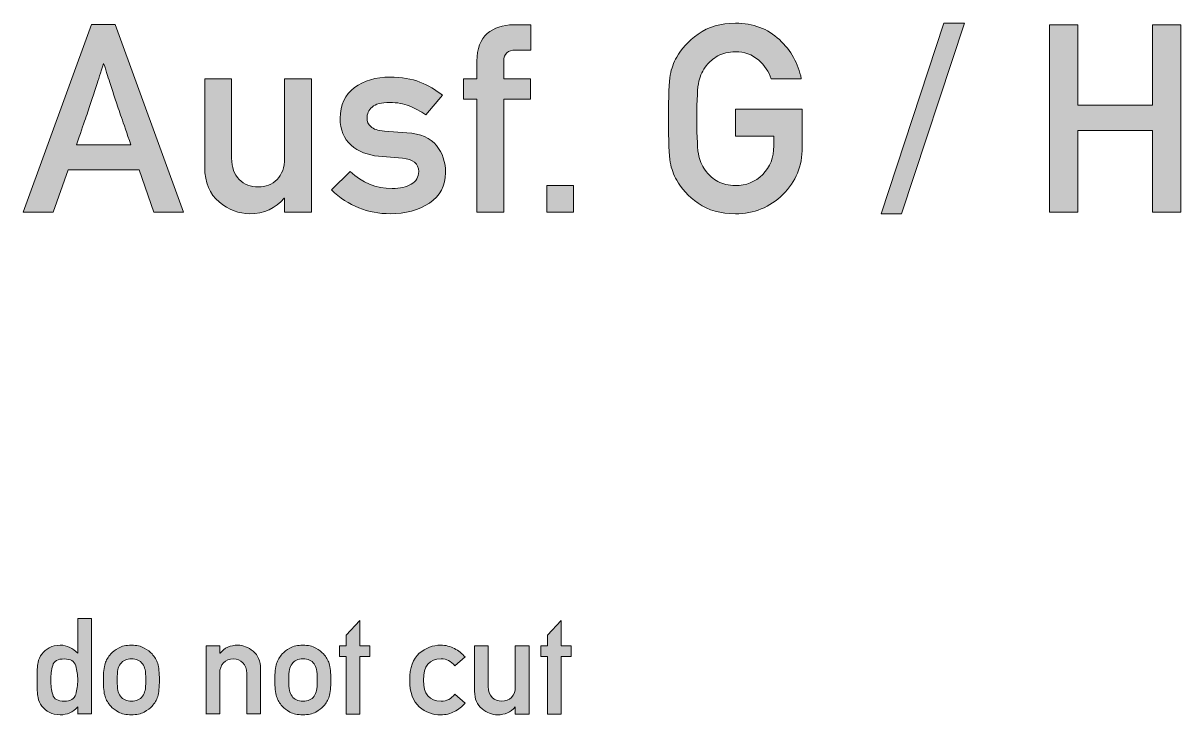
# Model space of a CAD drawing. Header units: inches. Extents: x 247 to 2765, y -1897 to -1110.
# Drawn here: x 1592.59 to 1629.06, y -1148.49 to -1126.68 of the extents above; entities that cross this region are included whole.
import ezdxf

# ---------------------------------------------------------------- set-up
doc = ezdxf.new("R2010")
doc.units = ezdxf.units.IN
doc.header["$MEASUREMENT"] = 0
doc.layers.add('Layer 1', color=7, linetype='Continuous')

# ---------------------------------------------------------------- blocks, each defined once
blk = doc.blocks.new('block 146')
at = {"layer": 'Layer 1', "true_color": 0x020302}
h = blk.add_hatch(color=98, dxfattribs=at)
h.dxf.hatch_style = 2
h.paths.add_polyline_path([(1592.586, -1132.636), (1594.744, -1126.723), (1595.482, -1126.723), (1597.639, -1132.636), (1596.698, -1132.636), (1596.244, -1131.302), (1594.002, -1131.302), (1593.531, -1132.636)])
edge = h.paths.add_edge_path()
edge.add_spline(control_points=[(1594.265, -1130.51), (1594.265, -1130.51), (1595.977, -1130.51), (1595.977, -1130.51), (1595.852, -1130.145), (1595.754, -1129.859), (1595.683, -1129.653), (1595.611, -1129.446), (1595.548, -1129.263), (1595.496, -1129.102), (1595.445, -1128.943), (1595.39, -1128.781), (1595.337, -1128.616), (1595.284, -1128.451), (1595.212, -1128.227), (1595.122, -1127.947), (1595.027, -1128.239), (1594.953, -1128.471), (1594.895, -1128.645), (1594.837, -1128.819), (1594.784, -1128.988), (1594.73, -1129.151), (1594.678, -1129.313), (1594.617, -1129.495), (1594.547, -1129.694), (1594.477, -1129.895), (1594.384, -1130.168), (1594.265, -1130.51)], knot_values=[0, 0, 0, 0, 1, 1, 1, 2, 2, 2, 3, 3, 3, 4, 4, 4, 5, 5, 5, 6, 6, 6, 7, 7, 7, 8, 8, 8, 9, 9, 9, 9], degree=3, periodic=1)
h = blk.add_hatch(color=98, dxfattribs=at)
h.dxf.hatch_style = 2
edge = h.paths.add_edge_path()
edge.add_spline(control_points=[(1606.884, -1132.64), (1606.884, -1132.64), (1606.884, -1129.079), (1606.884, -1129.079), (1606.884, -1129.079), (1606.458, -1129.079), (1606.458, -1129.079), (1606.458, -1129.079), (1606.458, -1128.43), (1606.458, -1128.43), (1606.458, -1128.43), (1606.884, -1128.43), (1606.884, -1128.43), (1606.884, -1128.43), (1606.884, -1127.875), (1606.884, -1127.875), (1606.884, -1127.483), (1606.992, -1127.194), (1607.209, -1127.009), (1607.424, -1126.824), (1607.698, -1126.731), (1608.027, -1126.731), (1608.027, -1126.731), (1608.575, -1126.731), (1608.575, -1126.731), (1608.575, -1126.731), (1608.575, -1127.526), (1608.575, -1127.526), (1608.575, -1127.526), (1608.097, -1127.526), (1608.097, -1127.526), (1607.851, -1127.526), (1607.727, -1127.642), (1607.727, -1127.874), (1607.727, -1127.874), (1607.727, -1128.43), (1607.727, -1128.43), (1607.727, -1128.43), (1608.574, -1128.43), (1608.574, -1128.43), (1608.574, -1128.43), (1608.574, -1129.079), (1608.574, -1129.079), (1608.574, -1129.079), (1607.727, -1129.079), (1607.727, -1129.079), (1607.727, -1129.079), (1607.727, -1132.64), (1607.727, -1132.64), (1607.727, -1132.64), (1606.884, -1132.64), (1606.884, -1132.64), (1606.884, -1132.64), (1606.884, -1132.64), (1606.884, -1132.64)], knot_values=[0, 0, 0, 0, 1, 1, 1, 2, 2, 2, 3, 3, 3, 4, 4, 4, 5, 5, 5, 6, 6, 6, 7, 7, 7, 8, 8, 8, 9, 9, 9, 10, 10, 10, 11, 11, 11, 12, 12, 12, 13, 13, 13, 14, 14, 14, 15, 15, 15, 16, 16, 16, 17, 17, 17, 18, 18, 18, 18], degree=3, periodic=1)
h = blk.add_hatch(color=98, dxfattribs=at)
h.dxf.hatch_style = 2
edge = h.paths.add_edge_path()
edge.add_spline(control_points=[(1615.031, -1130.234), (1615.031, -1130.234), (1615.031, -1129.388), (1615.031, -1129.388), (1615.031, -1129.388), (1617.131, -1129.388), (1617.131, -1129.388), (1617.131, -1129.388), (1617.131, -1130.592), (1617.131, -1130.592), (1617.131, -1131.18), (1616.927, -1131.674), (1616.52, -1132.081), (1616.112, -1132.486), (1615.613, -1132.689), (1615.024, -1132.689), (1614.559, -1132.689), (1614.168, -1132.579), (1613.854, -1132.356), (1613.539, -1132.132), (1613.313, -1131.892), (1613.175, -1131.631), (1613.078, -1131.459), (1613.01, -1131.27), (1612.972, -1131.064), (1612.935, -1130.859), (1612.916, -1130.401), (1612.916, -1129.69), (1612.916, -1128.979), (1612.936, -1128.521), (1612.972, -1128.316), (1613.01, -1128.11), (1613.078, -1127.921), (1613.175, -1127.748), (1613.313, -1127.492), (1613.539, -1127.25), (1613.854, -1127.022), (1614.17, -1126.794), (1614.559, -1126.681), (1615.024, -1126.681), (1615.583, -1126.681), (1616.045, -1126.853), (1616.413, -1127.199), (1616.78, -1127.543), (1617.008, -1127.955), (1617.1, -1128.433), (1617.1, -1128.433), (1616.155, -1128.433), (1616.155, -1128.433), (1616.082, -1128.205), (1615.946, -1128.008), (1615.748, -1127.837), (1615.549, -1127.669), (1615.308, -1127.582), (1615.023, -1127.582), (1614.812, -1127.582), (1614.63, -1127.625), (1614.475, -1127.712), (1614.321, -1127.797), (1614.2, -1127.897), (1614.111, -1128.012), (1613.995, -1128.163), (1613.915, -1128.329), (1613.874, -1128.511), (1613.832, -1128.692), (1613.81, -1129.085), (1613.81, -1129.691), (1613.81, -1130.301), (1613.832, -1130.695), (1613.874, -1130.875), (1613.915, -1131.057), (1613.995, -1131.22), (1614.111, -1131.366), (1614.2, -1131.484), (1614.322, -1131.586), (1614.475, -1131.672), (1614.63, -1131.757), (1614.812, -1131.799), (1615.023, -1131.799), (1615.364, -1131.799), (1615.65, -1131.683), (1615.884, -1131.451), (1616.118, -1131.218), (1616.235, -1130.915), (1616.235, -1130.543), (1616.235, -1130.543), (1616.235, -1130.237), (1616.235, -1130.237), (1616.235, -1130.237), (1615.031, -1130.237), (1615.031, -1130.237), (1615.031, -1130.237), (1615.031, -1130.234), (1615.031, -1130.234), (1615.031, -1130.234), (1615.031, -1130.234), (1615.031, -1130.234)], knot_values=[0, 0, 0, 0, 1, 1, 1, 2, 2, 2, 3, 3, 3, 4, 4, 4, 5, 5, 5, 6, 6, 6, 7, 7, 7, 8, 8, 8, 9, 9, 9, 10, 10, 10, 11, 11, 11, 12, 12, 12, 13, 13, 13, 14, 14, 14, 15, 15, 15, 16, 16, 16, 17, 17, 17, 18, 18, 18, 19, 19, 19, 20, 20, 20, 21, 21, 21, 22, 22, 22, 23, 23, 23, 24, 24, 24, 25, 25, 25, 26, 26, 26, 27, 27, 27, 28, 28, 28, 29, 29, 29, 30, 30, 30, 31, 31, 31, 32, 32, 32, 32], degree=3, periodic=1)
h = blk.add_hatch(color=98, dxfattribs=at)
h.dxf.hatch_style = 2
h.paths.add_polyline_path([(1619.614, -1132.688), (1621.596, -1126.678), (1622.245, -1126.678), (1620.262, -1132.688)])
h = blk.add_hatch(color=98, dxfattribs=at)
h.dxf.hatch_style = 2
h.paths.add_polyline_path([(1628.161, -1132.64), (1628.161, -1130.06), (1625.817, -1130.06), (1625.817, -1132.64), (1624.921, -1132.64), (1624.921, -1126.731), (1625.817, -1126.731), (1625.817, -1129.262), (1628.161, -1129.262), (1628.161, -1126.731), (1629.058, -1126.731), (1629.058, -1132.64)])
h = blk.add_hatch(color=98, dxfattribs=at)
h.dxf.hatch_style = 2
edge = h.paths.add_edge_path()
edge.add_spline(control_points=[(1602.298, -1131.937), (1602.298, -1131.937), (1602.89, -1131.355), (1602.89, -1131.355), (1603.258, -1131.714), (1603.7, -1131.893), (1604.216, -1131.893), (1604.458, -1131.893), (1604.655, -1131.848), (1604.812, -1131.757), (1604.968, -1131.667), (1605.047, -1131.532), (1605.047, -1131.354), (1605.047, -1131.108), (1604.876, -1130.969), (1604.532, -1130.939), (1604.532, -1130.939), (1603.786, -1130.871), (1603.786, -1130.871), (1603.438, -1130.844), (1603.148, -1130.729), (1602.918, -1130.525), (1602.689, -1130.323), (1602.573, -1130.04), (1602.573, -1129.679), (1602.573, -1129.252), (1602.723, -1128.929), (1603.022, -1128.71), (1603.322, -1128.491), (1603.694, -1128.38), (1604.141, -1128.38), (1604.509, -1128.38), (1604.825, -1128.432), (1605.087, -1128.536), (1605.348, -1128.64), (1605.583, -1128.779), (1605.793, -1128.952), (1605.793, -1128.952), (1605.27, -1129.569), (1605.27, -1129.569), (1605.102, -1129.456), (1604.929, -1129.362), (1604.75, -1129.289), (1604.572, -1129.216), (1604.369, -1129.179), (1604.141, -1129.179), (1603.87, -1129.179), (1603.683, -1129.227), (1603.577, -1129.323), (1603.471, -1129.418), (1603.419, -1129.539), (1603.419, -1129.685), (1603.419, -1129.777), (1603.458, -1129.862), (1603.537, -1129.941), (1603.616, -1130.02), (1603.762, -1130.066), (1603.974, -1130.082), (1603.974, -1130.082), (1604.672, -1130.132), (1604.672, -1130.132), (1605.107, -1130.162), (1605.42, -1130.296), (1605.609, -1130.536), (1605.798, -1130.775), (1605.894, -1131.061), (1605.894, -1131.393), (1605.894, -1131.808), (1605.724, -1132.127), (1605.386, -1132.351), (1605.048, -1132.577), (1604.636, -1132.687), (1604.149, -1132.687), (1603.451, -1132.688), (1602.833, -1132.438), (1602.298, -1131.937)], knot_values=[0, 0, 0, 0, 1, 1, 1, 2, 2, 2, 3, 3, 3, 4, 4, 4, 5, 5, 5, 6, 6, 6, 7, 7, 7, 8, 8, 8, 9, 9, 9, 10, 10, 10, 11, 11, 11, 12, 12, 12, 13, 13, 13, 14, 14, 14, 15, 15, 15, 16, 16, 16, 17, 17, 17, 18, 18, 18, 19, 19, 19, 20, 20, 20, 21, 21, 21, 22, 22, 22, 23, 23, 23, 24, 24, 24, 25, 25, 25, 25], degree=3, periodic=1)
h = blk.add_hatch(color=98, dxfattribs=at)
h.dxf.hatch_style = 2
edge = h.paths.add_edge_path()
edge.add_spline(control_points=[(1598.308, -1131.228), (1598.308, -1131.228), (1598.308, -1128.43), (1598.308, -1128.43), (1598.308, -1128.43), (1599.154, -1128.43), (1599.154, -1128.43), (1599.154, -1128.43), (1599.154, -1130.939), (1599.154, -1130.939), (1599.154, -1131.226), (1599.234, -1131.448), (1599.391, -1131.607), (1599.55, -1131.766), (1599.751, -1131.844), (1599.994, -1131.844), (1600.229, -1131.844), (1600.427, -1131.766), (1600.584, -1131.607), (1600.742, -1131.45), (1600.822, -1131.227), (1600.822, -1130.939), (1600.822, -1130.939), (1600.822, -1128.43), (1600.822, -1128.43), (1600.822, -1128.43), (1601.669, -1128.43), (1601.669, -1128.43), (1601.669, -1128.43), (1601.669, -1132.64), (1601.669, -1132.64), (1601.669, -1132.64), (1600.822, -1132.64), (1600.822, -1132.64), (1600.822, -1132.64), (1600.822, -1132.193), (1600.822, -1132.193), (1600.822, -1132.193), (1600.805, -1132.193), (1600.805, -1132.193), (1600.543, -1132.523), (1600.18, -1132.686), (1599.719, -1132.686), (1599.387, -1132.686), (1599.068, -1132.562), (1598.764, -1132.315), (1598.459, -1132.069), (1598.308, -1131.707), (1598.308, -1131.228)], knot_values=[0, 0, 0, 0, 1, 1, 1, 2, 2, 2, 3, 3, 3, 4, 4, 4, 5, 5, 5, 6, 6, 6, 7, 7, 7, 8, 8, 8, 9, 9, 9, 10, 10, 10, 11, 11, 11, 12, 12, 12, 13, 13, 13, 14, 14, 14, 15, 15, 15, 16, 16, 16, 16], degree=3, periodic=1)
h = blk.add_hatch(color=98, dxfattribs=at)
h.dxf.hatch_style = 2
h.paths.add_polyline_path([(1609.082, -1132.64), (1609.082, -1131.796), (1609.929, -1131.796), (1609.929, -1132.64)])
at = {"layer": 'Layer 1', "lineweight": 0}
for points in [[(1592.586, -1132.636), (1594.744, -1126.723), (1595.482, -1126.723), (1597.639, -1132.636), (1596.698, -1132.636), (1596.244, -1131.302), (1594.002, -1131.302), (1593.531, -1132.636), (1592.586, -1132.636)], [(1619.614, -1132.688), (1621.596, -1126.678), (1622.245, -1126.678), (1620.262, -1132.688), (1619.614, -1132.688)], [(1628.161, -1132.64), (1628.161, -1130.06), (1625.817, -1130.06), (1625.817, -1132.64), (1624.921, -1132.64), (1624.921, -1126.731), (1625.817, -1126.731), (1625.817, -1129.262), (1628.161, -1129.262), (1628.161, -1126.731), (1629.058, -1126.731), (1629.058, -1132.64), (1628.161, -1132.64)], [(1609.082, -1132.64), (1609.082, -1131.796), (1609.929, -1131.796), (1609.929, -1132.64), (1609.082, -1132.64)]]:
    blk.add_lwpolyline(points, dxfattribs=at)
for points, knots in [([(1606.884, -1132.64), (1606.884, -1132.64), (1606.884, -1129.079), (1606.884, -1129.079), (1606.884, -1129.079), (1606.458, -1129.079), (1606.458, -1129.079), (1606.458, -1129.079), (1606.458, -1128.43), (1606.458, -1128.43), (1606.458, -1128.43), (1606.884, -1128.43), (1606.884, -1128.43), (1606.884, -1128.43), (1606.884, -1127.875), (1606.884, -1127.875), (1606.884, -1127.483), (1606.992, -1127.194), (1607.209, -1127.009), (1607.424, -1126.824), (1607.698, -1126.731), (1608.027, -1126.731), (1608.027, -1126.731), (1608.575, -1126.731), (1608.575, -1126.731), (1608.575, -1126.731), (1608.575, -1127.526), (1608.575, -1127.526), (1608.575, -1127.526), (1608.097, -1127.526), (1608.097, -1127.526), (1607.851, -1127.526), (1607.727, -1127.642), (1607.727, -1127.874), (1607.727, -1127.874), (1607.727, -1128.43), (1607.727, -1128.43), (1607.727, -1128.43), (1608.574, -1128.43), (1608.574, -1128.43), (1608.574, -1128.43), (1608.574, -1129.079), (1608.574, -1129.079), (1608.574, -1129.079), (1607.727, -1129.079), (1607.727, -1129.079), (1607.727, -1129.079), (1607.727, -1132.64), (1607.727, -1132.64), (1607.727, -1132.64), (1606.884, -1132.64), (1606.884, -1132.64), (1606.884, -1132.64), (1606.884, -1132.64), (1606.884, -1132.64)], [0, 0, 0, 0, 1, 1, 1, 2, 2, 2, 3, 3, 3, 4, 4, 4, 5, 5, 5, 6, 6, 6, 7, 7, 7, 8, 8, 8, 9, 9, 9, 10, 10, 10, 11, 11, 11, 12, 12, 12, 13, 13, 13, 14, 14, 14, 15, 15, 15, 16, 16, 16, 17, 17, 17, 18, 18, 18, 18]), ([(1615.031, -1130.234), (1615.031, -1130.234), (1615.031, -1129.388), (1615.031, -1129.388), (1615.031, -1129.388), (1617.131, -1129.388), (1617.131, -1129.388), (1617.131, -1129.388), (1617.131, -1130.592), (1617.131, -1130.592), (1617.131, -1131.18), (1616.927, -1131.674), (1616.52, -1132.081), (1616.112, -1132.486), (1615.613, -1132.689), (1615.024, -1132.689), (1614.559, -1132.689), (1614.168, -1132.579), (1613.854, -1132.356), (1613.539, -1132.132), (1613.313, -1131.892), (1613.175, -1131.631), (1613.078, -1131.459), (1613.01, -1131.27), (1612.972, -1131.064), (1612.935, -1130.859), (1612.916, -1130.401), (1612.916, -1129.69), (1612.916, -1128.979), (1612.936, -1128.521), (1612.972, -1128.316), (1613.01, -1128.11), (1613.078, -1127.921), (1613.175, -1127.748), (1613.313, -1127.492), (1613.539, -1127.25), (1613.854, -1127.022), (1614.17, -1126.794), (1614.559, -1126.681), (1615.024, -1126.681), (1615.583, -1126.681), (1616.045, -1126.853), (1616.413, -1127.199), (1616.78, -1127.543), (1617.008, -1127.955), (1617.1, -1128.433), (1617.1, -1128.433), (1616.155, -1128.433), (1616.155, -1128.433), (1616.082, -1128.205), (1615.946, -1128.008), (1615.748, -1127.837), (1615.549, -1127.669), (1615.308, -1127.582), (1615.023, -1127.582), (1614.812, -1127.582), (1614.63, -1127.625), (1614.475, -1127.712), (1614.321, -1127.797), (1614.2, -1127.897), (1614.111, -1128.012), (1613.995, -1128.163), (1613.915, -1128.329), (1613.874, -1128.511), (1613.832, -1128.692), (1613.81, -1129.085), (1613.81, -1129.691), (1613.81, -1130.301), (1613.832, -1130.695), (1613.874, -1130.875), (1613.915, -1131.057), (1613.995, -1131.22), (1614.111, -1131.366), (1614.2, -1131.484), (1614.322, -1131.586), (1614.475, -1131.672), (1614.63, -1131.757), (1614.812, -1131.799), (1615.023, -1131.799), (1615.364, -1131.799), (1615.65, -1131.683), (1615.884, -1131.451), (1616.118, -1131.218), (1616.235, -1130.915), (1616.235, -1130.543), (1616.235, -1130.543), (1616.235, -1130.237), (1616.235, -1130.237), (1616.235, -1130.237), (1615.031, -1130.237), (1615.031, -1130.237), (1615.031, -1130.237), (1615.031, -1130.234), (1615.031, -1130.234), (1615.031, -1130.234), (1615.031, -1130.234), (1615.031, -1130.234)], [0, 0, 0, 0, 1, 1, 1, 2, 2, 2, 3, 3, 3, 4, 4, 4, 5, 5, 5, 6, 6, 6, 7, 7, 7, 8, 8, 8, 9, 9, 9, 10, 10, 10, 11, 11, 11, 12, 12, 12, 13, 13, 13, 14, 14, 14, 15, 15, 15, 16, 16, 16, 17, 17, 17, 18, 18, 18, 19, 19, 19, 20, 20, 20, 21, 21, 21, 22, 22, 22, 23, 23, 23, 24, 24, 24, 25, 25, 25, 26, 26, 26, 27, 27, 27, 28, 28, 28, 29, 29, 29, 30, 30, 30, 31, 31, 31, 32, 32, 32, 32]), ([(1594.265, -1130.51), (1594.265, -1130.51), (1595.977, -1130.51), (1595.977, -1130.51), (1595.852, -1130.145), (1595.754, -1129.859), (1595.683, -1129.653), (1595.611, -1129.446), (1595.548, -1129.263), (1595.496, -1129.102), (1595.445, -1128.943), (1595.39, -1128.781), (1595.337, -1128.616), (1595.284, -1128.451), (1595.212, -1128.227), (1595.122, -1127.947), (1595.027, -1128.239), (1594.953, -1128.471), (1594.895, -1128.645), (1594.837, -1128.819), (1594.784, -1128.988), (1594.73, -1129.151), (1594.678, -1129.313), (1594.617, -1129.495), (1594.547, -1129.694), (1594.477, -1129.895), (1594.384, -1130.168), (1594.265, -1130.51)], [0, 0, 0, 0, 1, 1, 1, 2, 2, 2, 3, 3, 3, 4, 4, 4, 5, 5, 5, 6, 6, 6, 7, 7, 7, 8, 8, 8, 9, 9, 9, 9]), ([(1602.298, -1131.937), (1602.298, -1131.937), (1602.89, -1131.355), (1602.89, -1131.355), (1603.258, -1131.714), (1603.7, -1131.893), (1604.216, -1131.893), (1604.458, -1131.893), (1604.655, -1131.848), (1604.812, -1131.757), (1604.968, -1131.667), (1605.047, -1131.532), (1605.047, -1131.354), (1605.047, -1131.108), (1604.876, -1130.969), (1604.532, -1130.939), (1604.532, -1130.939), (1603.786, -1130.871), (1603.786, -1130.871), (1603.438, -1130.844), (1603.148, -1130.729), (1602.918, -1130.525), (1602.689, -1130.323), (1602.573, -1130.04), (1602.573, -1129.679), (1602.573, -1129.252), (1602.723, -1128.929), (1603.022, -1128.71), (1603.322, -1128.491), (1603.694, -1128.38), (1604.141, -1128.38), (1604.509, -1128.38), (1604.825, -1128.432), (1605.087, -1128.536), (1605.348, -1128.64), (1605.583, -1128.779), (1605.793, -1128.952), (1605.793, -1128.952), (1605.27, -1129.569), (1605.27, -1129.569), (1605.102, -1129.456), (1604.929, -1129.362), (1604.75, -1129.289), (1604.572, -1129.216), (1604.369, -1129.179), (1604.141, -1129.179), (1603.87, -1129.179), (1603.683, -1129.227), (1603.577, -1129.323), (1603.471, -1129.418), (1603.419, -1129.539), (1603.419, -1129.685), (1603.419, -1129.777), (1603.458, -1129.862), (1603.537, -1129.941), (1603.616, -1130.02), (1603.762, -1130.066), (1603.974, -1130.082), (1603.974, -1130.082), (1604.672, -1130.132), (1604.672, -1130.132), (1605.107, -1130.162), (1605.42, -1130.296), (1605.609, -1130.536), (1605.798, -1130.775), (1605.894, -1131.061), (1605.894, -1131.393), (1605.894, -1131.808), (1605.724, -1132.127), (1605.386, -1132.351), (1605.048, -1132.577), (1604.636, -1132.687), (1604.149, -1132.687), (1603.451, -1132.688), (1602.833, -1132.438), (1602.298, -1131.937)], [0, 0, 0, 0, 1, 1, 1, 2, 2, 2, 3, 3, 3, 4, 4, 4, 5, 5, 5, 6, 6, 6, 7, 7, 7, 8, 8, 8, 9, 9, 9, 10, 10, 10, 11, 11, 11, 12, 12, 12, 13, 13, 13, 14, 14, 14, 15, 15, 15, 16, 16, 16, 17, 17, 17, 18, 18, 18, 19, 19, 19, 20, 20, 20, 21, 21, 21, 22, 22, 22, 23, 23, 23, 24, 24, 24, 25, 25, 25, 25]), ([(1598.308, -1131.228), (1598.308, -1131.228), (1598.308, -1128.43), (1598.308, -1128.43), (1598.308, -1128.43), (1599.154, -1128.43), (1599.154, -1128.43), (1599.154, -1128.43), (1599.154, -1130.939), (1599.154, -1130.939), (1599.154, -1131.226), (1599.234, -1131.448), (1599.391, -1131.607), (1599.55, -1131.766), (1599.751, -1131.844), (1599.994, -1131.844), (1600.229, -1131.844), (1600.427, -1131.766), (1600.584, -1131.607), (1600.742, -1131.45), (1600.822, -1131.227), (1600.822, -1130.939), (1600.822, -1130.939), (1600.822, -1128.43), (1600.822, -1128.43), (1600.822, -1128.43), (1601.669, -1128.43), (1601.669, -1128.43), (1601.669, -1128.43), (1601.669, -1132.64), (1601.669, -1132.64), (1601.669, -1132.64), (1600.822, -1132.64), (1600.822, -1132.64), (1600.822, -1132.64), (1600.822, -1132.193), (1600.822, -1132.193), (1600.822, -1132.193), (1600.805, -1132.193), (1600.805, -1132.193), (1600.543, -1132.523), (1600.18, -1132.686), (1599.719, -1132.686), (1599.387, -1132.686), (1599.068, -1132.562), (1598.764, -1132.315), (1598.459, -1132.069), (1598.308, -1131.707), (1598.308, -1131.228)], [0, 0, 0, 0, 1, 1, 1, 2, 2, 2, 3, 3, 3, 4, 4, 4, 5, 5, 5, 6, 6, 6, 7, 7, 7, 8, 8, 8, 9, 9, 9, 10, 10, 10, 11, 11, 11, 12, 12, 12, 13, 13, 13, 14, 14, 14, 15, 15, 15, 16, 16, 16, 16])]:
    blk.add_open_spline(points, degree=3, knots=knots, dxfattribs=at)
blk = doc.blocks.new('block 147')
at = {"layer": 'Layer 1', "true_color": 0x020302}
h = blk.add_hatch(color=98, dxfattribs=at)
h.dxf.hatch_style = 2
edge = h.paths.add_edge_path()
edge.add_spline(control_points=[(1594.305, -1148.463), (1594.305, -1148.463), (1594.305, -1148.238), (1594.305, -1148.238), (1594.155, -1148.405), (1593.971, -1148.486), (1593.752, -1148.486), (1593.62, -1148.486), (1593.507, -1148.461), (1593.41, -1148.408), (1593.315, -1148.357), (1593.238, -1148.291), (1593.178, -1148.209), (1593.116, -1148.134), (1593.076, -1148.043), (1593.055, -1147.939), (1593.034, -1147.835), (1593.024, -1147.651), (1593.024, -1147.387), (1593.024, -1147.126), (1593.034, -1146.942), (1593.055, -1146.84), (1593.076, -1146.738), (1593.116, -1146.647), (1593.178, -1146.57), (1593.238, -1146.489), (1593.316, -1146.423), (1593.41, -1146.371), (1593.506, -1146.319), (1593.62, -1146.291), (1593.752, -1146.291), (1593.863, -1146.291), (1593.963, -1146.313), (1594.052, -1146.361), (1594.142, -1146.408), (1594.227, -1146.47), (1594.308, -1146.545), (1594.308, -1146.545), (1594.308, -1145.449), (1594.308, -1145.449), (1594.308, -1145.449), (1594.74, -1145.449), (1594.74, -1145.449), (1594.74, -1145.449), (1594.74, -1148.46), (1594.74, -1148.46), (1594.74, -1148.46), (1594.307, -1148.46), (1594.307, -1148.46), (1594.307, -1148.46), (1594.307, -1148.462), (1594.307, -1148.462), (1594.307, -1148.462), (1594.305, -1148.462), (1594.305, -1148.462), (1594.305, -1148.462), (1594.305, -1148.463), (1594.305, -1148.463)], knot_values=[0, 0, 0, 0, 1, 1, 1, 2, 2, 2, 3, 3, 3, 4, 4, 4, 5, 5, 5, 6, 6, 6, 7, 7, 7, 8, 8, 8, 9, 9, 9, 10, 10, 10, 11, 11, 11, 12, 12, 12, 13, 13, 13, 14, 14, 14, 15, 15, 15, 16, 16, 16, 17, 17, 17, 18, 18, 18, 19, 19, 19, 19], degree=3, periodic=1)
edge = h.paths.add_edge_path()
edge.add_spline(control_points=[(1593.884, -1146.724), (1593.68, -1146.724), (1593.557, -1146.794), (1593.517, -1146.933), (1593.477, -1147.073), (1593.456, -1147.224), (1593.456, -1147.388), (1593.456, -1147.557), (1593.477, -1147.709), (1593.517, -1147.85), (1593.557, -1147.99), (1593.68, -1148.059), (1593.884, -1148.059), (1594.083, -1148.059), (1594.203, -1147.986), (1594.244, -1147.842), (1594.285, -1147.698), (1594.306, -1147.546), (1594.306, -1147.39), (1594.306, -1147.236), (1594.285, -1147.089), (1594.244, -1146.943), (1594.203, -1146.796), (1594.084, -1146.724), (1593.884, -1146.724)], knot_values=[0, 0, 0, 0, 1, 1, 1, 2, 2, 2, 3, 3, 3, 4, 4, 4, 5, 5, 5, 6, 6, 6, 7, 7, 7, 8, 8, 8, 8], degree=3, periodic=1)
h = blk.add_hatch(color=98, dxfattribs=at)
h.dxf.hatch_style = 2
h.paths.add_polyline_path([(1602.764, -1148.465), (1602.764, -1146.648), (1602.55, -1146.648), (1602.55, -1146.317), (1602.764, -1146.317), (1602.764, -1145.98), (1603.197, -1145.518), (1603.197, -1146.317), (1603.511, -1146.317), (1603.511, -1146.648), (1603.197, -1146.648), (1603.197, -1148.465)])
h = blk.add_hatch(color=98, dxfattribs=at)
h.dxf.hatch_style = 2
h.paths.add_polyline_path([(1609.106, -1148.465), (1609.106, -1146.648), (1608.891, -1146.648), (1608.891, -1146.317), (1609.106, -1146.317), (1609.106, -1145.98), (1609.538, -1145.518), (1609.538, -1146.317), (1609.853, -1146.317), (1609.853, -1146.648), (1609.538, -1146.648), (1609.538, -1148.465)])
h = blk.add_hatch(color=98, dxfattribs=at)
h.dxf.hatch_style = 2
edge = h.paths.add_edge_path()
edge.add_spline(control_points=[(1595.114, -1147.387), (1595.114, -1147.158), (1595.132, -1146.985), (1595.167, -1146.872), (1595.203, -1146.761), (1595.262, -1146.659), (1595.345, -1146.567), (1595.404, -1146.502), (1595.486, -1146.441), (1595.59, -1146.382), (1595.694, -1146.322), (1595.83, -1146.293), (1595.997, -1146.293), (1596.163, -1146.293), (1596.298, -1146.322), (1596.401, -1146.382), (1596.505, -1146.441), (1596.587, -1146.503), (1596.647, -1146.567), (1596.729, -1146.659), (1596.788, -1146.761), (1596.824, -1146.872), (1596.861, -1146.985), (1596.878, -1147.158), (1596.878, -1147.387), (1596.878, -1147.621), (1596.86, -1147.795), (1596.824, -1147.909), (1596.789, -1148.022), (1596.729, -1148.123), (1596.647, -1148.214), (1596.587, -1148.281), (1596.506, -1148.342), (1596.401, -1148.399), (1596.296, -1148.457), (1596.16, -1148.486), (1595.997, -1148.486), (1595.828, -1148.486), (1595.694, -1148.457), (1595.59, -1148.399), (1595.485, -1148.342), (1595.404, -1148.28), (1595.345, -1148.214), (1595.262, -1148.123), (1595.203, -1148.022), (1595.167, -1147.909), (1595.131, -1147.796), (1595.114, -1147.621), (1595.114, -1147.387)], knot_values=[0, 0, 0, 0, 1, 1, 1, 2, 2, 2, 3, 3, 3, 4, 4, 4, 5, 5, 5, 6, 6, 6, 7, 7, 7, 8, 8, 8, 9, 9, 9, 10, 10, 10, 11, 11, 11, 12, 12, 12, 13, 13, 13, 14, 14, 14, 15, 15, 15, 16, 16, 16, 16], degree=3, periodic=1)
edge = h.paths.add_edge_path()
edge.add_spline(control_points=[(1596.451, -1147.392), (1596.451, -1147.236), (1596.443, -1147.127), (1596.428, -1147.062), (1596.412, -1146.998), (1596.385, -1146.937), (1596.347, -1146.88), (1596.271, -1146.774), (1596.155, -1146.723), (1596, -1146.723), (1595.843, -1146.723), (1595.727, -1146.774), (1595.654, -1146.88), (1595.613, -1146.937), (1595.586, -1146.998), (1595.571, -1147.062), (1595.557, -1147.127), (1595.549, -1147.233), (1595.549, -1147.387), (1595.549, -1147.543), (1595.556, -1147.655), (1595.571, -1147.718), (1595.586, -1147.781), (1595.613, -1147.843), (1595.654, -1147.899), (1595.727, -1148.004), (1595.843, -1148.056), (1596, -1148.056), (1596.155, -1148.056), (1596.273, -1148.004), (1596.347, -1147.899), (1596.385, -1147.843), (1596.413, -1147.783), (1596.428, -1147.719), (1596.443, -1147.656), (1596.451, -1147.548), (1596.451, -1147.392)], knot_values=[0, 0, 0, 0, 1, 1, 1, 2, 2, 2, 3, 3, 3, 4, 4, 4, 5, 5, 5, 6, 6, 6, 7, 7, 7, 8, 8, 8, 9, 9, 9, 10, 10, 10, 11, 11, 11, 12, 12, 12, 12], degree=3, periodic=1)
h = blk.add_hatch(color=98, dxfattribs=at)
h.dxf.hatch_style = 2
edge = h.paths.add_edge_path()
edge.add_spline(control_points=[(1598.35, -1148.463), (1598.35, -1148.463), (1598.35, -1146.317), (1598.35, -1146.317), (1598.35, -1146.317), (1598.784, -1146.317), (1598.784, -1146.317), (1598.784, -1146.317), (1598.784, -1146.545), (1598.784, -1146.545), (1598.784, -1146.545), (1598.791, -1146.545), (1598.791, -1146.545), (1598.925, -1146.376), (1599.111, -1146.291), (1599.349, -1146.291), (1599.517, -1146.291), (1599.677, -1146.354), (1599.831, -1146.481), (1599.986, -1146.607), (1600.064, -1146.793), (1600.064, -1147.034), (1600.064, -1147.034), (1600.064, -1148.46), (1600.064, -1148.46), (1600.064, -1148.46), (1599.632, -1148.46), (1599.632, -1148.46), (1599.632, -1148.46), (1599.632, -1147.184), (1599.632, -1147.184), (1599.632, -1147.039), (1599.591, -1146.926), (1599.51, -1146.844), (1599.429, -1146.763), (1599.328, -1146.722), (1599.208, -1146.722), (1599.083, -1146.722), (1598.98, -1146.762), (1598.901, -1146.844), (1598.82, -1146.925), (1598.78, -1147.039), (1598.78, -1147.184), (1598.78, -1147.184), (1598.78, -1148.46), (1598.78, -1148.46), (1598.78, -1148.46), (1598.349, -1148.46), (1598.349, -1148.46), (1598.349, -1148.46), (1598.349, -1148.462), (1598.349, -1148.462), (1598.349, -1148.462), (1598.35, -1148.462), (1598.35, -1148.462), (1598.35, -1148.462), (1598.35, -1148.463), (1598.35, -1148.463), (1598.35, -1148.463), (1598.35, -1148.463), (1598.35, -1148.463)], knot_values=[0, 0, 0, 0, 1, 1, 1, 2, 2, 2, 3, 3, 3, 4, 4, 4, 5, 5, 5, 6, 6, 6, 7, 7, 7, 8, 8, 8, 9, 9, 9, 10, 10, 10, 11, 11, 11, 12, 12, 12, 13, 13, 13, 14, 14, 14, 15, 15, 15, 16, 16, 16, 17, 17, 17, 18, 18, 18, 19, 19, 19, 20, 20, 20, 20], degree=3, periodic=1)
h = blk.add_hatch(color=98, dxfattribs=at)
h.dxf.hatch_style = 2
edge = h.paths.add_edge_path()
edge.add_spline(control_points=[(1600.516, -1147.387), (1600.516, -1147.158), (1600.535, -1146.985), (1600.569, -1146.872), (1600.606, -1146.761), (1600.665, -1146.659), (1600.748, -1146.567), (1600.807, -1146.502), (1600.888, -1146.441), (1600.992, -1146.382), (1601.096, -1146.322), (1601.233, -1146.293), (1601.399, -1146.293), (1601.565, -1146.293), (1601.701, -1146.322), (1601.804, -1146.382), (1601.909, -1146.441), (1601.99, -1146.503), (1602.05, -1146.567), (1602.132, -1146.659), (1602.191, -1146.761), (1602.227, -1146.872), (1602.264, -1146.985), (1602.281, -1147.158), (1602.281, -1147.387), (1602.281, -1147.621), (1602.263, -1147.795), (1602.227, -1147.909), (1602.192, -1148.022), (1602.132, -1148.123), (1602.05, -1148.214), (1601.99, -1148.281), (1601.909, -1148.342), (1601.804, -1148.399), (1601.699, -1148.457), (1601.564, -1148.486), (1601.399, -1148.486), (1601.23, -1148.486), (1601.096, -1148.457), (1600.992, -1148.399), (1600.888, -1148.342), (1600.807, -1148.28), (1600.748, -1148.214), (1600.665, -1148.123), (1600.606, -1148.022), (1600.569, -1147.909), (1600.535, -1147.796), (1600.516, -1147.621), (1600.516, -1147.387)], knot_values=[0, 0, 0, 0, 1, 1, 1, 2, 2, 2, 3, 3, 3, 4, 4, 4, 5, 5, 5, 6, 6, 6, 7, 7, 7, 8, 8, 8, 9, 9, 9, 10, 10, 10, 11, 11, 11, 12, 12, 12, 13, 13, 13, 14, 14, 14, 15, 15, 15, 16, 16, 16, 16], degree=3, periodic=1)
edge = h.paths.add_edge_path()
edge.add_spline(control_points=[(1601.854, -1147.392), (1601.854, -1147.236), (1601.847, -1147.127), (1601.831, -1147.062), (1601.815, -1146.998), (1601.788, -1146.937), (1601.75, -1146.88), (1601.675, -1146.774), (1601.559, -1146.723), (1601.404, -1146.723), (1601.246, -1146.723), (1601.13, -1146.774), (1601.057, -1146.88), (1601.016, -1146.937), (1600.988, -1146.998), (1600.974, -1147.062), (1600.959, -1147.127), (1600.952, -1147.233), (1600.952, -1147.387), (1600.952, -1147.543), (1600.959, -1147.655), (1600.974, -1147.718), (1600.988, -1147.782), (1601.016, -1147.843), (1601.057, -1147.899), (1601.13, -1148.004), (1601.246, -1148.056), (1601.404, -1148.056), (1601.559, -1148.056), (1601.676, -1148.004), (1601.75, -1147.899), (1601.787, -1147.843), (1601.817, -1147.783), (1601.831, -1147.719), (1601.846, -1147.656), (1601.854, -1147.548), (1601.854, -1147.392)], knot_values=[0, 0, 0, 0, 1, 1, 1, 2, 2, 2, 3, 3, 3, 4, 4, 4, 5, 5, 5, 6, 6, 6, 7, 7, 7, 8, 8, 8, 9, 9, 9, 10, 10, 10, 11, 11, 11, 12, 12, 12, 12], degree=3, periodic=1)
h = blk.add_hatch(color=98, dxfattribs=at)
h.dxf.hatch_style = 2
edge = h.paths.add_edge_path()
edge.add_spline(control_points=[(1606.19, -1147.832), (1606.19, -1147.832), (1606.508, -1148.118), (1606.508, -1148.118), (1606.414, -1148.226), (1606.303, -1148.314), (1606.175, -1148.384), (1606.047, -1148.453), (1605.901, -1148.488), (1605.738, -1148.488), (1605.49, -1148.488), (1605.266, -1148.404), (1605.066, -1148.235), (1604.866, -1148.066), (1604.764, -1147.786), (1604.764, -1147.392), (1604.764, -1146.999), (1604.865, -1146.718), (1605.066, -1146.547), (1605.266, -1146.377), (1605.49, -1146.291), (1605.738, -1146.291), (1605.901, -1146.291), (1606.047, -1146.326), (1606.175, -1146.397), (1606.303, -1146.467), (1606.416, -1146.556), (1606.508, -1146.663), (1606.508, -1146.663), (1606.19, -1146.946), (1606.19, -1146.946), (1606.069, -1146.798), (1605.924, -1146.723), (1605.755, -1146.723), (1605.382, -1146.723), (1605.197, -1146.946), (1605.197, -1147.392), (1605.197, -1147.836), (1605.382, -1148.058), (1605.755, -1148.058), (1605.926, -1148.058), (1606.071, -1147.983), (1606.19, -1147.832)], knot_values=[0, 0, 0, 0, 1, 1, 1, 2, 2, 2, 3, 3, 3, 4, 4, 4, 5, 5, 5, 6, 6, 6, 7, 7, 7, 8, 8, 8, 9, 9, 9, 10, 10, 10, 11, 11, 11, 12, 12, 12, 13, 13, 13, 14, 14, 14, 14], degree=3, periodic=1)
h = blk.add_hatch(color=98, dxfattribs=at)
h.dxf.hatch_style = 2
edge = h.paths.add_edge_path()
edge.add_spline(control_points=[(1606.808, -1147.743), (1606.808, -1147.743), (1606.808, -1146.317), (1606.808, -1146.317), (1606.808, -1146.317), (1607.241, -1146.317), (1607.241, -1146.317), (1607.241, -1146.317), (1607.241, -1147.596), (1607.241, -1147.596), (1607.241, -1147.743), (1607.281, -1147.855), (1607.363, -1147.937), (1607.444, -1148.018), (1607.546, -1148.058), (1607.669, -1148.058), (1607.79, -1148.058), (1607.889, -1148.018), (1607.97, -1147.937), (1608.051, -1147.856), (1608.091, -1147.743), (1608.091, -1147.596), (1608.091, -1147.596), (1608.091, -1146.317), (1608.091, -1146.317), (1608.091, -1146.317), (1608.524, -1146.317), (1608.524, -1146.317), (1608.524, -1146.317), (1608.524, -1148.463), (1608.524, -1148.463), (1608.524, -1148.463), (1608.091, -1148.463), (1608.091, -1148.463), (1608.091, -1148.463), (1608.091, -1148.235), (1608.091, -1148.235), (1608.091, -1148.235), (1608.084, -1148.235), (1608.084, -1148.235), (1607.95, -1148.404), (1607.766, -1148.487), (1607.53, -1148.487), (1607.361, -1148.487), (1607.199, -1148.424), (1607.043, -1148.298), (1606.887, -1148.173), (1606.808, -1147.987), (1606.808, -1147.743)], knot_values=[0, 0, 0, 0, 1, 1, 1, 2, 2, 2, 3, 3, 3, 4, 4, 4, 5, 5, 5, 6, 6, 6, 7, 7, 7, 8, 8, 8, 9, 9, 9, 10, 10, 10, 11, 11, 11, 12, 12, 12, 13, 13, 13, 14, 14, 14, 15, 15, 15, 16, 16, 16, 16], degree=3, periodic=1)
at = {"layer": 'Layer 1', "lineweight": 0}
for points in [[(1602.764, -1148.465), (1602.764, -1146.648), (1602.55, -1146.648), (1602.55, -1146.317), (1602.764, -1146.317), (1602.764, -1145.98), (1603.197, -1145.518), (1603.197, -1146.317), (1603.511, -1146.317), (1603.511, -1146.648), (1603.197, -1146.648), (1603.197, -1148.465), (1602.764, -1148.465), (1602.764, -1148.465)], [(1609.106, -1148.465), (1609.106, -1146.648), (1608.891, -1146.648), (1608.891, -1146.317), (1609.106, -1146.317), (1609.106, -1145.98), (1609.538, -1145.518), (1609.538, -1146.317), (1609.853, -1146.317), (1609.853, -1146.648), (1609.538, -1146.648), (1609.538, -1148.465), (1609.106, -1148.465), (1609.106, -1148.465)]]:
    blk.add_lwpolyline(points, dxfattribs=at)
for points, knots in [([(1594.305, -1148.463), (1594.305, -1148.463), (1594.305, -1148.238), (1594.305, -1148.238), (1594.155, -1148.405), (1593.971, -1148.486), (1593.752, -1148.486), (1593.62, -1148.486), (1593.507, -1148.461), (1593.41, -1148.408), (1593.315, -1148.357), (1593.238, -1148.291), (1593.178, -1148.209), (1593.116, -1148.134), (1593.076, -1148.043), (1593.055, -1147.939), (1593.034, -1147.835), (1593.024, -1147.651), (1593.024, -1147.387), (1593.024, -1147.126), (1593.034, -1146.942), (1593.055, -1146.84), (1593.076, -1146.738), (1593.116, -1146.647), (1593.178, -1146.57), (1593.238, -1146.489), (1593.316, -1146.423), (1593.41, -1146.371), (1593.506, -1146.319), (1593.62, -1146.291), (1593.752, -1146.291), (1593.863, -1146.291), (1593.963, -1146.313), (1594.052, -1146.361), (1594.142, -1146.408), (1594.227, -1146.47), (1594.308, -1146.545), (1594.308, -1146.545), (1594.308, -1145.449), (1594.308, -1145.449), (1594.308, -1145.449), (1594.74, -1145.449), (1594.74, -1145.449), (1594.74, -1145.449), (1594.74, -1148.46), (1594.74, -1148.46), (1594.74, -1148.46), (1594.307, -1148.46), (1594.307, -1148.46), (1594.307, -1148.46), (1594.307, -1148.462), (1594.307, -1148.462), (1594.307, -1148.462), (1594.305, -1148.462), (1594.305, -1148.462), (1594.305, -1148.462), (1594.305, -1148.463), (1594.305, -1148.463)], [0, 0, 0, 0, 1, 1, 1, 2, 2, 2, 3, 3, 3, 4, 4, 4, 5, 5, 5, 6, 6, 6, 7, 7, 7, 8, 8, 8, 9, 9, 9, 10, 10, 10, 11, 11, 11, 12, 12, 12, 13, 13, 13, 14, 14, 14, 15, 15, 15, 16, 16, 16, 17, 17, 17, 18, 18, 18, 19, 19, 19, 19]), ([(1595.114, -1147.387), (1595.114, -1147.158), (1595.132, -1146.985), (1595.167, -1146.872), (1595.203, -1146.761), (1595.262, -1146.659), (1595.345, -1146.567), (1595.404, -1146.502), (1595.486, -1146.441), (1595.59, -1146.382), (1595.694, -1146.322), (1595.83, -1146.293), (1595.997, -1146.293), (1596.163, -1146.293), (1596.298, -1146.322), (1596.401, -1146.382), (1596.505, -1146.441), (1596.587, -1146.503), (1596.647, -1146.567), (1596.729, -1146.659), (1596.788, -1146.761), (1596.824, -1146.872), (1596.861, -1146.985), (1596.878, -1147.158), (1596.878, -1147.387), (1596.878, -1147.621), (1596.86, -1147.795), (1596.824, -1147.909), (1596.789, -1148.022), (1596.729, -1148.123), (1596.647, -1148.214), (1596.587, -1148.281), (1596.506, -1148.342), (1596.401, -1148.399), (1596.296, -1148.457), (1596.16, -1148.486), (1595.997, -1148.486), (1595.828, -1148.486), (1595.694, -1148.457), (1595.59, -1148.399), (1595.485, -1148.342), (1595.404, -1148.28), (1595.345, -1148.214), (1595.262, -1148.123), (1595.203, -1148.022), (1595.167, -1147.909), (1595.131, -1147.796), (1595.114, -1147.621), (1595.114, -1147.387)], [0, 0, 0, 0, 1, 1, 1, 2, 2, 2, 3, 3, 3, 4, 4, 4, 5, 5, 5, 6, 6, 6, 7, 7, 7, 8, 8, 8, 9, 9, 9, 10, 10, 10, 11, 11, 11, 12, 12, 12, 13, 13, 13, 14, 14, 14, 15, 15, 15, 16, 16, 16, 16]), ([(1598.35, -1148.463), (1598.35, -1148.463), (1598.35, -1146.317), (1598.35, -1146.317), (1598.35, -1146.317), (1598.784, -1146.317), (1598.784, -1146.317), (1598.784, -1146.317), (1598.784, -1146.545), (1598.784, -1146.545), (1598.784, -1146.545), (1598.791, -1146.545), (1598.791, -1146.545), (1598.925, -1146.376), (1599.111, -1146.291), (1599.349, -1146.291), (1599.517, -1146.291), (1599.677, -1146.354), (1599.831, -1146.481), (1599.986, -1146.607), (1600.064, -1146.793), (1600.064, -1147.034), (1600.064, -1147.034), (1600.064, -1148.46), (1600.064, -1148.46), (1600.064, -1148.46), (1599.632, -1148.46), (1599.632, -1148.46), (1599.632, -1148.46), (1599.632, -1147.184), (1599.632, -1147.184), (1599.632, -1147.039), (1599.591, -1146.926), (1599.51, -1146.844), (1599.429, -1146.763), (1599.328, -1146.722), (1599.208, -1146.722), (1599.083, -1146.722), (1598.98, -1146.762), (1598.901, -1146.844), (1598.82, -1146.925), (1598.78, -1147.039), (1598.78, -1147.184), (1598.78, -1147.184), (1598.78, -1148.46), (1598.78, -1148.46), (1598.78, -1148.46), (1598.349, -1148.46), (1598.349, -1148.46), (1598.349, -1148.46), (1598.349, -1148.462), (1598.349, -1148.462), (1598.349, -1148.462), (1598.35, -1148.462), (1598.35, -1148.462), (1598.35, -1148.462), (1598.35, -1148.463), (1598.35, -1148.463), (1598.35, -1148.463), (1598.35, -1148.463), (1598.35, -1148.463)], [0, 0, 0, 0, 1, 1, 1, 2, 2, 2, 3, 3, 3, 4, 4, 4, 5, 5, 5, 6, 6, 6, 7, 7, 7, 8, 8, 8, 9, 9, 9, 10, 10, 10, 11, 11, 11, 12, 12, 12, 13, 13, 13, 14, 14, 14, 15, 15, 15, 16, 16, 16, 17, 17, 17, 18, 18, 18, 19, 19, 19, 20, 20, 20, 20]), ([(1600.516, -1147.387), (1600.516, -1147.158), (1600.535, -1146.985), (1600.569, -1146.872), (1600.606, -1146.761), (1600.665, -1146.659), (1600.748, -1146.567), (1600.807, -1146.502), (1600.888, -1146.441), (1600.992, -1146.382), (1601.096, -1146.322), (1601.233, -1146.293), (1601.399, -1146.293), (1601.565, -1146.293), (1601.701, -1146.322), (1601.804, -1146.382), (1601.909, -1146.441), (1601.99, -1146.503), (1602.05, -1146.567), (1602.132, -1146.659), (1602.191, -1146.761), (1602.227, -1146.872), (1602.264, -1146.985), (1602.281, -1147.158), (1602.281, -1147.387), (1602.281, -1147.621), (1602.263, -1147.795), (1602.227, -1147.909), (1602.192, -1148.022), (1602.132, -1148.123), (1602.05, -1148.214), (1601.99, -1148.281), (1601.909, -1148.342), (1601.804, -1148.399), (1601.699, -1148.457), (1601.564, -1148.486), (1601.399, -1148.486), (1601.23, -1148.486), (1601.096, -1148.457), (1600.992, -1148.399), (1600.888, -1148.342), (1600.807, -1148.28), (1600.748, -1148.214), (1600.665, -1148.123), (1600.606, -1148.022), (1600.569, -1147.909), (1600.535, -1147.796), (1600.516, -1147.621), (1600.516, -1147.387)], [0, 0, 0, 0, 1, 1, 1, 2, 2, 2, 3, 3, 3, 4, 4, 4, 5, 5, 5, 6, 6, 6, 7, 7, 7, 8, 8, 8, 9, 9, 9, 10, 10, 10, 11, 11, 11, 12, 12, 12, 13, 13, 13, 14, 14, 14, 15, 15, 15, 16, 16, 16, 16]), ([(1606.19, -1147.832), (1606.19, -1147.832), (1606.508, -1148.118), (1606.508, -1148.118), (1606.414, -1148.226), (1606.303, -1148.314), (1606.175, -1148.384), (1606.047, -1148.453), (1605.901, -1148.488), (1605.738, -1148.488), (1605.49, -1148.488), (1605.266, -1148.404), (1605.066, -1148.235), (1604.866, -1148.066), (1604.764, -1147.786), (1604.764, -1147.392), (1604.764, -1146.999), (1604.865, -1146.718), (1605.066, -1146.547), (1605.266, -1146.377), (1605.49, -1146.291), (1605.738, -1146.291), (1605.901, -1146.291), (1606.047, -1146.326), (1606.175, -1146.397), (1606.303, -1146.467), (1606.416, -1146.556), (1606.508, -1146.663), (1606.508, -1146.663), (1606.19, -1146.946), (1606.19, -1146.946), (1606.069, -1146.798), (1605.924, -1146.723), (1605.755, -1146.723), (1605.382, -1146.723), (1605.197, -1146.946), (1605.197, -1147.392), (1605.197, -1147.836), (1605.382, -1148.058), (1605.755, -1148.058), (1605.926, -1148.058), (1606.071, -1147.983), (1606.19, -1147.832)], [0, 0, 0, 0, 1, 1, 1, 2, 2, 2, 3, 3, 3, 4, 4, 4, 5, 5, 5, 6, 6, 6, 7, 7, 7, 8, 8, 8, 9, 9, 9, 10, 10, 10, 11, 11, 11, 12, 12, 12, 13, 13, 13, 14, 14, 14, 14]), ([(1606.808, -1147.743), (1606.808, -1147.743), (1606.808, -1146.317), (1606.808, -1146.317), (1606.808, -1146.317), (1607.241, -1146.317), (1607.241, -1146.317), (1607.241, -1146.317), (1607.241, -1147.596), (1607.241, -1147.596), (1607.241, -1147.743), (1607.281, -1147.855), (1607.363, -1147.937), (1607.444, -1148.018), (1607.546, -1148.058), (1607.669, -1148.058), (1607.79, -1148.058), (1607.889, -1148.018), (1607.97, -1147.937), (1608.051, -1147.856), (1608.091, -1147.743), (1608.091, -1147.596), (1608.091, -1147.596), (1608.091, -1146.317), (1608.091, -1146.317), (1608.091, -1146.317), (1608.524, -1146.317), (1608.524, -1146.317), (1608.524, -1146.317), (1608.524, -1148.463), (1608.524, -1148.463), (1608.524, -1148.463), (1608.091, -1148.463), (1608.091, -1148.463), (1608.091, -1148.463), (1608.091, -1148.235), (1608.091, -1148.235), (1608.091, -1148.235), (1608.084, -1148.235), (1608.084, -1148.235), (1607.95, -1148.404), (1607.766, -1148.487), (1607.53, -1148.487), (1607.361, -1148.487), (1607.199, -1148.424), (1607.043, -1148.298), (1606.887, -1148.173), (1606.808, -1147.987), (1606.808, -1147.743)], [0, 0, 0, 0, 1, 1, 1, 2, 2, 2, 3, 3, 3, 4, 4, 4, 5, 5, 5, 6, 6, 6, 7, 7, 7, 8, 8, 8, 9, 9, 9, 10, 10, 10, 11, 11, 11, 12, 12, 12, 13, 13, 13, 14, 14, 14, 15, 15, 15, 16, 16, 16, 16]), ([(1593.884, -1146.724), (1593.68, -1146.724), (1593.557, -1146.794), (1593.517, -1146.933), (1593.477, -1147.073), (1593.456, -1147.224), (1593.456, -1147.388), (1593.456, -1147.557), (1593.477, -1147.709), (1593.517, -1147.85), (1593.557, -1147.99), (1593.68, -1148.059), (1593.884, -1148.059), (1594.083, -1148.059), (1594.203, -1147.986), (1594.244, -1147.842), (1594.285, -1147.698), (1594.306, -1147.546), (1594.306, -1147.39), (1594.306, -1147.236), (1594.285, -1147.089), (1594.244, -1146.943), (1594.203, -1146.796), (1594.084, -1146.724), (1593.884, -1146.724)], [0, 0, 0, 0, 1, 1, 1, 2, 2, 2, 3, 3, 3, 4, 4, 4, 5, 5, 5, 6, 6, 6, 7, 7, 7, 8, 8, 8, 8]), ([(1596.451, -1147.392), (1596.451, -1147.236), (1596.443, -1147.127), (1596.428, -1147.062), (1596.412, -1146.998), (1596.385, -1146.937), (1596.347, -1146.88), (1596.271, -1146.774), (1596.155, -1146.723), (1596, -1146.723), (1595.843, -1146.723), (1595.727, -1146.774), (1595.654, -1146.88), (1595.613, -1146.937), (1595.586, -1146.998), (1595.571, -1147.062), (1595.557, -1147.127), (1595.549, -1147.233), (1595.549, -1147.387), (1595.549, -1147.543), (1595.556, -1147.655), (1595.571, -1147.718), (1595.586, -1147.781), (1595.613, -1147.843), (1595.654, -1147.899), (1595.727, -1148.004), (1595.843, -1148.056), (1596, -1148.056), (1596.155, -1148.056), (1596.273, -1148.004), (1596.347, -1147.899), (1596.385, -1147.843), (1596.413, -1147.783), (1596.428, -1147.719), (1596.443, -1147.656), (1596.451, -1147.548), (1596.451, -1147.392)], [0, 0, 0, 0, 1, 1, 1, 2, 2, 2, 3, 3, 3, 4, 4, 4, 5, 5, 5, 6, 6, 6, 7, 7, 7, 8, 8, 8, 9, 9, 9, 10, 10, 10, 11, 11, 11, 12, 12, 12, 12]), ([(1601.854, -1147.392), (1601.854, -1147.236), (1601.847, -1147.127), (1601.831, -1147.062), (1601.815, -1146.998), (1601.788, -1146.937), (1601.75, -1146.88), (1601.675, -1146.774), (1601.559, -1146.723), (1601.404, -1146.723), (1601.246, -1146.723), (1601.13, -1146.774), (1601.057, -1146.88), (1601.016, -1146.937), (1600.988, -1146.998), (1600.974, -1147.062), (1600.959, -1147.127), (1600.952, -1147.233), (1600.952, -1147.387), (1600.952, -1147.543), (1600.959, -1147.655), (1600.974, -1147.718), (1600.988, -1147.782), (1601.016, -1147.843), (1601.057, -1147.899), (1601.13, -1148.004), (1601.246, -1148.056), (1601.404, -1148.056), (1601.559, -1148.056), (1601.676, -1148.004), (1601.75, -1147.899), (1601.787, -1147.843), (1601.817, -1147.783), (1601.831, -1147.719), (1601.846, -1147.656), (1601.854, -1147.548), (1601.854, -1147.392)], [0, 0, 0, 0, 1, 1, 1, 2, 2, 2, 3, 3, 3, 4, 4, 4, 5, 5, 5, 6, 6, 6, 7, 7, 7, 8, 8, 8, 9, 9, 9, 10, 10, 10, 11, 11, 11, 12, 12, 12, 12])]:
    blk.add_open_spline(points, degree=3, knots=knots, dxfattribs=at)
blk = doc.blocks.new('block 143')
at = {"layer": 'Layer 1'}
for name in ['block 146', 'block 147']:
    blk.add_blockref(name, (0, 0), dxfattribs=at)

msp = doc.modelspace()

# ---------------------------------------------------------------- block references
at = {"layer": 'Layer 1'}
msp.add_blockref('block 143', (0, 0), dxfattribs=at)

doc.saveas('drawing.dxf')
